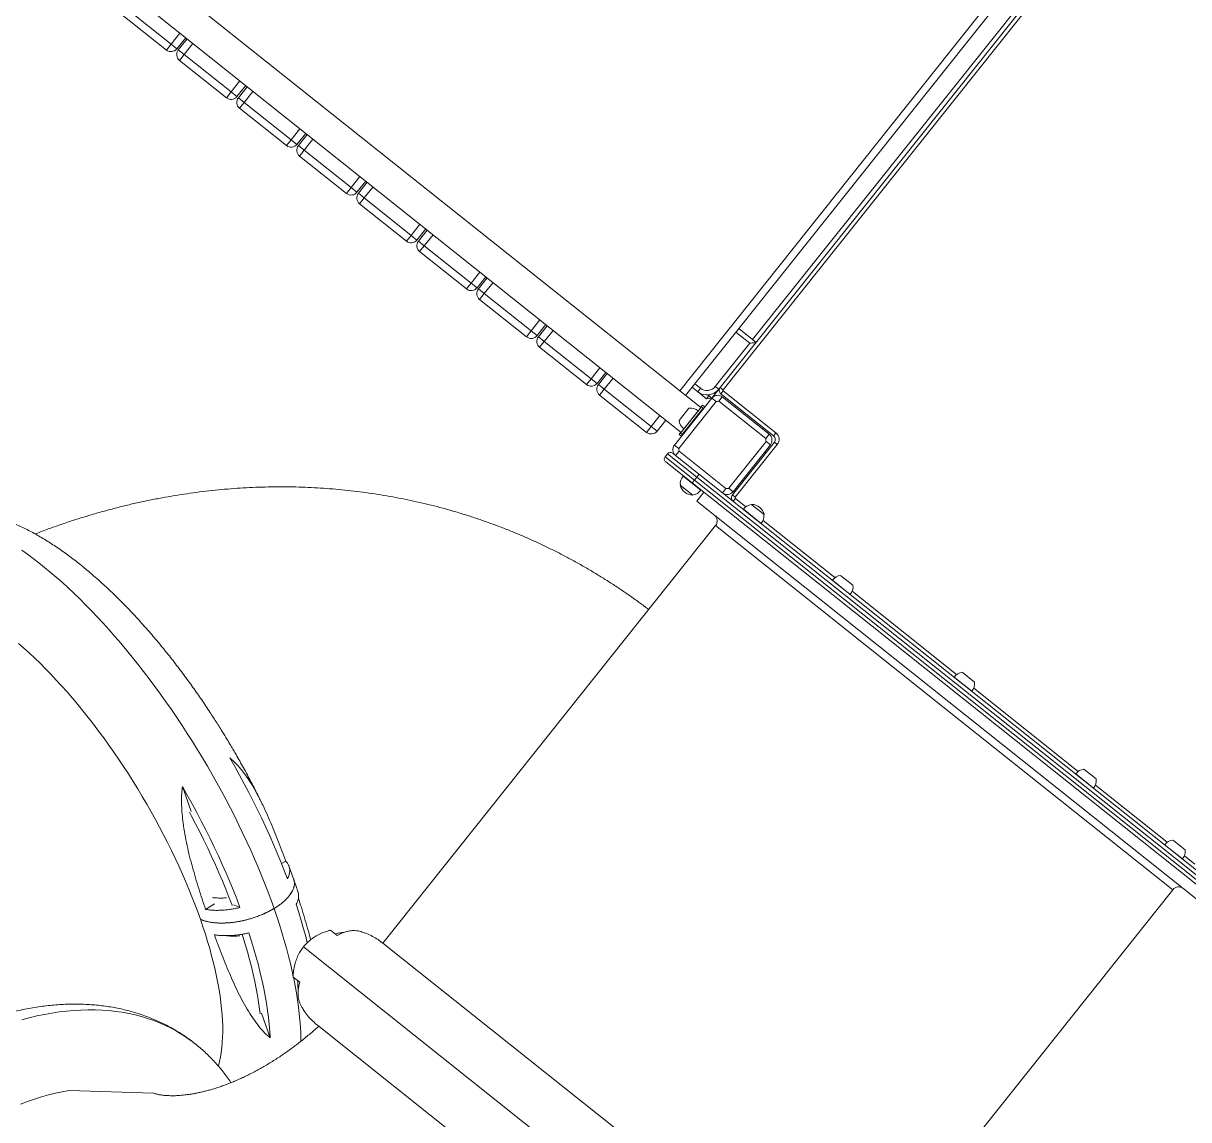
# Model space of a CAD drawing. Header units: millimetres. Extents: x -229914 to 856942, y -268655 to 87212.
# Drawn here: x -137885 to -136329, y 17259 to 18723 of the extents above; entities that cross this region are included whole.
import ezdxf

# ---------------------------------------------------------------- set-up
doc = ezdxf.new("R2010")
doc.units = ezdxf.units.MM

# ---------------------------------------------------------------- blocks, each defined once
blk = doc.blocks.new('Т912NEW')
at = {"color": 8, "linetype": 'Continuous', "lineweight": 15}
for p, q in [((3771.1, -1933.7), (3771.1, -1076)), ((3804.7, -1819.8), (3804.7, -1100.3)), ((3804.7, -1825.8), (3781.1, -1825.8)), ((3781.1, -1913.8), (3790.7, -1913.8)), ((3810.7, -1953.8), (3810.2, -1953.8)), ((3810.7, -1955.8), (3810.2, -1955.8)), ((2951.9, -1994.8), (2951.9, -1976)), ((2974.3, -1976), (2974.3, -1994.8)), ((3054.3, -1994.8), (3054.3, -1976)), ((3076.7, -1976), (3076.7, -1994.8)), ((3156.7, -1994.8), (3156.7, -1976)), ((3179.1, -1976), (3179.1, -1994.8)), ((3259.1, -1994.8), (3259.1, -1976)), ((3281.5, -1976), (3281.5, -1994.8)), ((3361.5, -1994.8), (3361.5, -1976)), ((3383.9, -1976), (3383.9, -1994.8)), ((3463.9, -1994.8), (3463.9, -1976)), ((3486.3, -1976), (3486.3, -1994.8)), ((3566.3, -1994.8), (3566.3, -1976)), ((3588.7, -1976), (3588.7, -1994.8)), ((3668.7, -1994.8), (3668.7, -1976)), ((3691.1, -1976), (3691.1, -1994.8)), ((3771.1, -1994.8), (3771.1, -1976)), ((3918.7, -1999.8), (3936.7, -1999.8)), ((3966, -1999.8), (4088.6, -1999.8)), ((4117.9, -1999.8), (4296.1, -1999.8)), ((4325.4, -1999.8), (4503.6, -1999.8)), ((4532.9, -1999.8), (4655.5, -1999.8)), ((4684.8, -1999.8), (4702.7, -1999.8)), ((3920.7, -2044.8), (4310.7, -2044.8)), ((4310.7, -2044.8), (4700.7, -2044.8)), ((4768.6, -2827.3), (3840.7, -2827.3))]:
    blk.add_line(p, q, dxfattribs=at)
at = {"color": 7, "linetype": 'Continuous', "lineweight": 15}
for p, q in [((3781.1, -1076), (3781.1, -1933.7)), ((3810.7, -1896.8), (3810.7, -1112.8)), ((3815.7, -1112.8), (3815.7, -1896.8)), ((3804.7, -1819.8), (3781.1, -1819.8)), ((3810.7, -1819.8), (3804.7, -1819.8)), ((3804.7, -1899.8), (3804.7, -1825.8)), ((3810.7, -1896.8), (3815.7, -1896.8)), ((3810.7, -1896.8), (3810.7, -1914.8)), ((3804.7, -1899.8), (3810.7, -1899.8)), ((3816.7, -1902.8), (3816.7, -1897.8)), ((3816.7, -1897.8), (3906.7, -1897.8)), ((3906.7, -1902.8), (3816.7, -1902.8)), ((3820.7, -1904.8), (3820.7, -1912.2)), ((3820.7, -1904.8), (3900.7, -1904.8)), ((3900.7, -1912.2), (3820.7, -1912.2)), ((3900.7, -1912.2), (3900.7, -1904.8)), ((3906.7, -1902.8), (3906.7, -1897.8)), ((3912.7, -1998.8), (3912.7, -1908.8)), ((3912.7, -1908.8), (3917.7, -1908.8)), ((3917.7, -1908.8), (3917.7, -1998.8)), ((3790.7, -1919.8), (3781.1, -1919.8)), ((3790.7, -1913.8), (3790.7, -1919.8)), ((3805.7, -1919.8), (3790.7, -1919.8)), ((3804, -1914.8), (3805.7, -1914.8)), ((3805.7, -1914.8), (3805.7, -1913.1)), ((3805.7, -1914.8), (3805.7, -1919.8)), ((3810.7, -1914.8), (3805.7, -1919.8)), ((3805.7, -1914.8), (3810.7, -1914.8)), ((3818.1, -1914.8), (3810.7, -1914.8)), ((3810.7, -1994.8), (3810.7, -1914.8)), ((3818.1, -1914.8), (3818.1, -1994.8)), ((3903.4, -1994.8), (3903.4, -1914.8)), ((3910.7, -1914.8), (3903.4, -1914.8)), ((3910.7, -1914.8), (3910.7, -1994.8)), ((3910.7, -1926.8), (3912.7, -1926.8)), ((3807.2, -1933.7), (1915.2, -1933.7)), ((3810.7, -1929.8), (3806.7, -1929.8)), ((3806.7, -1929.8), (3806.7, -1933.7)), ((3807, -1939.6), (3807, -1970)), ((3807.2, -1939.7), (3807, -1939.7)), ((3810.2, -1932.3), (3807.2, -1932.3)), ((3807.2, -1932.3), (3807.2, -1977.3)), ((3810.2, -1932.3), (3810.2, -1977.3)), ((3795.2, -1944.3), (3795.2, -1965.3)), ((3807, -1970), (3807.2, -1970)), ((2642.1, -1976), (3807.2, -1976)), ((2961.9, -1976), (2961.9, -1994.8)), ((2964.3, -1994.8), (2964.3, -1976)), ((3064.3, -1976), (3064.3, -1994.8)), ((3066.7, -1994.8), (3066.7, -1976)), ((3166.7, -1976), (3166.7, -1994.8)), ((3169.1, -1994.8), (3169.1, -1976)), ((3269.1, -1976), (3269.1, -1994.8)), ((3271.5, -1994.8), (3271.5, -1976)), ((3371.5, -1976), (3371.5, -1994.8)), ((3373.9, -1994.8), (3373.9, -1976)), ((3473.9, -1976), (3473.9, -1994.8)), ((3476.3, -1994.8), (3476.3, -1976)), ((3576.3, -1976), (3576.3, -1994.8)), ((3578.7, -1994.8), (3578.7, -1976)), ((3678.7, -1976), (3678.7, -1994.8)), ((3681.1, -1994.8), (3681.1, -1976)), ((3781.1, -1976), (3781.1, -1994.8)), ((3806.7, -1976), (3806.7, -1979.8)), ((3810.7, -1979.8), (3806.7, -1979.8)), ((3810.2, -1977.3), (3807.2, -1977.3)), ((2871.9, -1994.8), (2951.9, -1994.8)), ((2951.9, -2004.8), (2871.9, -2004.8)), ((2951.9, -1994.8), (2951.9, -2004.8)), ((2951.9, -1994.8), (2961.9, -1994.8)), ((2964.3, -1994.8), (2974.3, -1994.8)), ((2974.3, -1994.8), (3054.3, -1994.8)), ((2974.3, -2004.8), (2974.3, -1994.8)), ((3054.3, -2004.8), (2974.3, -2004.8)), ((3054.3, -1994.8), (3054.3, -2004.8)), ((3054.3, -1994.8), (3064.3, -1994.8)), ((3066.7, -1994.8), (3076.7, -1994.8)), ((3076.7, -1994.8), (3156.7, -1994.8)), ((3076.7, -2004.8), (3076.7, -1994.8)), ((3156.7, -2004.8), (3076.7, -2004.8)), ((3156.7, -1994.8), (3166.7, -1994.8)), ((3156.7, -1994.8), (3156.7, -2004.8)), ((3169.1, -1994.8), (3179.1, -1994.8)), ((3179.1, -1994.8), (3259.1, -1994.8)), ((3179.1, -2004.8), (3179.1, -1994.8)), ((3259.1, -2004.8), (3179.1, -2004.8)), ((3259.1, -1994.8), (3259.1, -2004.8)), ((3259.1, -1994.8), (3269.1, -1994.8)), ((3271.5, -1994.8), (3281.5, -1994.8)), ((3281.5, -1994.8), (3361.5, -1994.8)), ((3281.5, -2004.8), (3281.5, -1994.8)), ((3361.5, -2004.8), (3281.5, -2004.8)), ((3361.5, -1994.8), (3371.5, -1994.8)), ((3361.5, -1994.8), (3361.5, -2004.8)), ((3373.9, -1994.8), (3383.9, -1994.8)), ((3383.9, -1994.8), (3463.9, -1994.8)), ((3383.9, -2004.8), (3383.9, -1994.8)), ((3463.9, -2004.8), (3383.9, -2004.8)), ((3463.9, -1994.8), (3463.9, -2004.8)), ((3463.9, -1994.8), (3473.9, -1994.8)), ((3476.3, -1994.8), (3486.3, -1994.8)), ((3486.3, -1994.8), (3566.3, -1994.8)), ((3486.3, -2004.8), (3486.3, -1994.8)), ((3566.3, -2004.8), (3486.3, -2004.8)), ((3566.3, -1994.8), (3576.3, -1994.8)), ((3566.3, -1994.8), (3566.3, -2004.8)), ((3578.7, -1994.8), (3588.7, -1994.8)), ((3588.7, -1994.8), (3668.7, -1994.8)), ((3588.7, -2004.8), (3588.7, -1994.8)), ((3668.7, -2004.8), (3588.7, -2004.8)), ((3668.7, -1994.8), (3668.7, -2004.8)), ((3668.7, -1994.8), (3678.7, -1994.8)), ((3681.1, -1994.8), (3691.1, -1994.8)), ((3691.1, -1994.8), (3771.1, -1994.8)), ((3691.1, -2004.8), (3691.1, -1994.8)), ((3771.1, -2004.8), (3691.1, -2004.8)), ((3771.1, -1994.8), (3771.1, -2004.8)), ((3771.1, -1994.8), (3781.1, -1994.8)), ((3810.7, -1994.8), (3818.1, -1994.8)), ((3815.7, -2004.8), (3820.7, -2004.8)), ((3820.7, -1997.5), (3900.7, -1997.5)), ((3820.7, -1997.5), (3820.7, -2004.8)), ((3900.7, -2004.8), (3820.7, -2004.8)), ((3860.7, -2004.8), (3860.7, -2009.8)), ((3900.7, -2004.8), (3900.7, -1997.5)), ((3900.7, -2004.8), (4720.7, -2004.8)), ((3903.4, -1994.8), (3910.7, -1994.8)), ((3912.7, -1998.8), (3917.7, -1998.8)), ((3918.7, -1999.8), (3918.7, -2004.8)), ((3936.2, -2004.6), (3936.2, -2004.8)), ((3966.5, -2004.6), (3936.2, -2004.6)), ((3940.6, -1992.8), (3940.6, -1993.1)), ((3941.4, -1992.8), (3940.6, -1992.8)), ((3962.1, -1992.8), (3941.4, -1992.8)), ((3962.1, -1993.1), (3962.1, -1992.8)), ((3966.5, -2004.8), (3966.5, -2004.6)), ((4088.1, -2004.6), (4088.1, -2004.8)), ((4118.4, -2004.6), (4088.1, -2004.6)), ((4113.7, -1992.8), (4092.7, -1992.8)), ((4118.4, -2004.8), (4118.4, -2004.6)), ((4295.6, -2004.6), (4295.6, -2004.8)), ((4325.9, -2004.6), (4295.6, -2004.6)), ((4321.2, -1992.8), (4300.2, -1992.8)), ((4325.9, -2004.8), (4325.9, -2004.6)), ((4503.1, -2004.6), (4503.1, -2004.8)), ((4533.4, -2004.6), (4503.1, -2004.6)), ((4528.7, -1992.8), (4507.7, -1992.8)), ((4533.4, -2004.8), (4533.4, -2004.6)), ((4655, -2004.6), (4655, -2004.8)), ((4657.1, -2004.6), (4655, -2004.6)), ((4685.3, -2004.6), (4657.1, -2004.6)), ((4661.1, -1992.8), (4659.6, -1992.8)), ((4680.6, -1992.8), (4661.1, -1992.8)), ((4685.3, -2004.8), (4685.3, -2004.6)), ((3810.7, -2014.8), (3810.7, -2009.8)), ((3860.7, -2009.8), (3810.7, -2009.8)), ((3810.7, -2014.8), (3860.7, -2014.8)), ((3860.7, -2019.8), (3815.7, -2019.8)), ((3845.6, -2019.8), (3845.6, -2020)), ((3845.6, -2020), (3875.9, -2020)), ((3860.7, -2014.8), (3860.7, -2009.8)), ((4760.7, -2009.8), (3860.7, -2009.8)), ((3860.7, -2014.8), (4760.7, -2014.8)), ((3860.7, -2014.8), (3860.7, -2019.8)), ((4760.7, -2019.8), (3860.7, -2019.8)), ((3875.9, -2020), (3875.9, -2019.8)), ((3880.7, -2019.8), (3880.7, -2034.8)), ((3850, -2031.6), (3850, -2031.8)), ((3850, -2031.8), (3871.5, -2031.8)), ((3871.5, -2031.8), (3871.5, -2031.6)), ((3880.7, -2034.8), (4740.7, -2034.8)), ((3920.7, -2044.8), (3920.7, -2757.3)), ((4700.7, -2757.3), (4700.7, -2044.8)), ((3748.5, -2758.6), (3750.8, -2752.4)), ((3610.7, -2779.2), (3580.9, -2760.4)), ((4690.7, -2757.3), (3920.7, -2757.3)), ((3866.3, -2787.3), (3855.1, -2787.3)), ((3732.8, -2841.2), (3741.7, -2838.9)), ((3707.3, -2869.5), (3712.2, -2856.2)), ((3855.1, -2867.3), (3866.3, -2867.3)), ((3920.7, -2897.3), (4690.7, -2897.3)), ((3881.8, -2949.8), (3852, -2931.1))]:
    blk.add_line(p, q, dxfattribs=at)
at = {"color": 7, "linetype": 'Continuous', "lineweight": 15, "flags": 128}
for points in [[(3810.7, -1819.8), (3810.6, -1819.9), (3810.3, -1820.3), (3809.7, -1820.8), (3809, -1821.6), (3808.1, -1822.5), (3807, -1823.5), (3805.9, -1824.7), (3804.7, -1825.8)], [(3767.4, -2769.6), (3756.9, -2763.4), (3746.3, -2757.3), (3735.4, -2751.3), (3724.4, -2745.3), (3713.2, -2739.4), (3701.9, -2733.6), (3690.4, -2727.9), (3678.8, -2722.4), (3667, -2716.9), (3655.1, -2711.5), (3643.1, -2706.2), (3631.1, -2701.1), (3618.9, -2696), (3606.6, -2691.1)], [(3290.9, -2747.3), (3300.4, -2747.7), (3310.1, -2748.3), (3320, -2749.1), (3329.9, -2750.1), (3340.1, -2751.3), (3350.4, -2752.6), (3360.8, -2754.1), (3371.3, -2755.8), (3381.9, -2757.6), (3392.6, -2759.6), (3403.4, -2761.8), (3414.3, -2764.2), (3425.3, -2766.7), (3436.3, -2769.3), (3447.4, -2772.2), (3458.5, -2775.1), (3469.6, -2778.3), (3480.7, -2781.5), (3491.9, -2785), (3503, -2788.5), (3514.2, -2792.2), (3525.3, -2796.1), (3536.4, -2800.1), (3547.4, -2804.2), (3558.4, -2808.4), (3569.3, -2812.8), (3580.2, -2817.2), (3591, -2821.8), (3601.6, -2826.5), (3612.2, -2831.3), (3622.7, -2836.2), (3633, -2841.2), (3643.2, -2846.3), (3653.3, -2851.5), (3663.2, -2856.7), (3673, -2862.1), (3682.6, -2867.5), (3692, -2873), (3701.2, -2878.5), (3710.2, -2884.1)], [(3580.9, -2760.4), (3593.2, -2765.3), (3605.3, -2770.4), (3617.4, -2775.5), (3629.4, -2780.8), (3641.3, -2786.1), (3653.1, -2791.6), (3664.7, -2797.2), (3676.2, -2802.9), (3687.5, -2808.7), (3698.7, -2814.6), (3709.7, -2820.6), (3720.6, -2826.6), (3731.2, -2832.7), (3741.7, -2838.9)], [(3609.9, -2781.3), (3614.4, -2783.3), (3625.7, -2788.3), (3636.9, -2793.3), (3647.9, -2798.5), (3658.9, -2803.8), (3669.7, -2809.2), (3680.4, -2814.6), (3690.9, -2820.2), (3701.3, -2825.8), (3711.5, -2831.5), (3721.5, -2837.2), (3731.4, -2843), (3732, -2843.4)], [(3841.3, -2819.8), (3834.6, -2814.6), (3825.7, -2808.1), (3816.6, -2801.6), (3807.3, -2795.2), (3797.7, -2788.7)], [(3772, -2858), (3781.6, -2864.4), (3790.9, -2870.9), (3800, -2877.4), (3808.9, -2883.9), (3817.4, -2890.5), (3825.8, -2897.1), (3833.8, -2903.7), (3841.5, -2910.3), (3849, -2916.9), (3856.2, -2923.5), (3863, -2930.1), (3869.6, -2936.7), (3875.9, -2943.3), (3881.8, -2949.8)], [(3766.2, -2865.1), (3768.9, -2866.9), (3777.7, -2873), (3786.4, -2879.1), (3794.8, -2885.2), (3802.9, -2891.4), (3810.8, -2897.6), (3818.5, -2903.8), (3825.9, -2910), (3833.1, -2916.2), (3839.9, -2922.4), (3846.5, -2928.7), (3851.2, -2933.3)], [(3710.2, -2884.1), (3719.1, -2889.8), (3727.7, -2895.5), (3736.1, -2901.2), (3744.3, -2907), (3752.2, -2912.8), (3760, -2918.6), (3767.4, -2924.5), (3774.6, -2930.4), (3781.6, -2936.2), (3788.3, -2942.1), (3794.7, -2948), (3800.8, -2953.9), (3806.6, -2959.8), (3812.2, -2965.6), (3817.5, -2971.5), (3822.4, -2977.3), (3827.1, -2983.1), (3831.4, -2988.8), (3835.5, -2994.5), (3839.2, -3000.1), (3842.6, -3005.7), (3845.7, -3011.3), (3848.4, -3016.7), (3850.9, -3022.1), (3851, -3022.5)], [(3675.9, -3226.7), (3681.1, -3218.1), (3686.4, -3209.7), (3691.9, -3201.6), (3697.5, -3193.8), (3703.3, -3186.2), (3709.3, -3178.9), (3715.4, -3171.9), (3806, -3104.7)]]:
    blk.add_lwpolyline(points, dxfattribs=at)
at = {"color": 8, "linetype": 'Continuous', "lineweight": 15, "flags": 128}
for points in [[(3216.8, -2647.3), (3226, -2646.8), (3235.4, -2646.5), (3245.1, -2646.3), (3254.9, -2646.3), (3264.9, -2646.5), (3275.1, -2646.8), (3285.5, -2647.3), (3296.1, -2648), (3306.8, -2648.9), (3317.7, -2649.9), (3328.7, -2651.2), (3339.8, -2652.6), (3351.1, -2654.1), (3362.5, -2655.8), (3374, -2657.7), (3385.6, -2659.8), (3397.3, -2662), (3409.1, -2664.4), (3421, -2667), (3432.9, -2669.7), (3444.9, -2672.6), (3457, -2675.6), (3469, -2678.8), (3481.2, -2682.1), (3493.3, -2685.6), (3505.5, -2689.2), (3517.6, -2693), (3529.8, -2696.9), (3541.9, -2701), (3554, -2705.2), (3566.1, -2709.5), (3578.2, -2713.9), (3590.2, -2718.5), (3602.1, -2723.2), (3614, -2728), (3625.8, -2732.9), (3637.5, -2737.9), (3649.1, -2743.1), (3660.6, -2748.3), (3672, -2753.7), (3683.3, -2759.1), (3694.4, -2764.6), (3705.4, -2770.2), (3716.3, -2775.9), (3727, -2781.7), (3737.6, -2787.6), (3748, -2793.5), (3758.2, -2799.5), (3768.2, -2805.5), (3778.1, -2811.6)], [(3778.1, -2811.6), (3787.7, -2817.8), (3797.1, -2824), (3806.4, -2830.2), (3815.4, -2836.5), (3824.1, -2842.8), (3832.7, -2849.2), (3841, -2855.6), (3849, -2862), (3854.9, -2866.8)], [(3855.6, -2867.3), (3856.8, -2868.4), (3864.4, -2874.8), (3871.7, -2881.2), (3878.7, -2887.6), (3885.4, -2894), (3891.9, -2900.4), (3898.1, -2906.8), (3904, -2913.2), (3909.6, -2919.5), (3914.9, -2925.9), (3916.6, -2928)], [(3607.2, -3137.5), (3613.4, -3129.1), (3619.8, -3120.9), (3626.3, -3113.1), (3633, -3105.5), (3639.8, -3098.2), (3646.7, -3091.2), (3653.7, -3084.5), (3660.9, -3078.1), (3668.1, -3072), (3675.5, -3066.2), (3683, -3060.7), (3690.5, -3055.5), (3698.2, -3050.7), (3705.9, -3046.2), (3713.7, -3042), (3721.6, -3038.1), (3729.5, -3034.6), (3737.5, -3031.5), (3745.6, -3028.6), (3753.7, -3026.1), (3761.8, -3024), (3770, -3022.2), (3778.2, -3020.8), (3786.4, -3019.7), (3794.6, -3018.9), (3802.9, -3018.5), (3808.1, -3018.4)]]:
    blk.add_lwpolyline(points, dxfattribs=at)
at = {"color": 7, "linetype": 'Continuous', "lineweight": 15}
for centre, radius, start, end in [((3816.7, -1896.8), 6, 180, 270), ((3816.7, -1896.8), 1, 180, 270), ((3790.7, -1899.8), 14, 270, 0), ((3790.7, -1899.8), 20, 270, 0), ((3820.7, -1914.8), 10, 90, 180), ((3855.7, -1949.8), 51.3, 132.8865, 137.1122), ((3900.7, -1914.8), 10, 0, 90), ((3865.8, -1949.8), 51.3, 42.8877, 47.1123), ((3906.7, -1908.8), 11, 0, 90), ((3906.7, -1908.8), 6, 0, 90), ((3806.2, -1954.8), 15.2, 86.9847, 136.3264), ((3806.2, -1954.8), 15.2, 223.6736, 273.0153), ((3951.3, -2006.6), 17.5, 52.1, 127.9), ((2951.9, -1994.8), 10, 270, 0), ((2974.3, -1994.8), 10, 180, 270), ((3054.3, -1994.8), 10, 270, 0), ((3076.7, -1994.8), 10, 180, 270), ((3156.7, -1994.8), 10, 270, 0), ((3179.1, -1994.8), 10, 180, 270), ((3259.1, -1994.8), 10, 270, 0), ((3281.5, -1994.8), 10, 180, 270), ((3361.5, -1994.8), 10, 270, 0), ((3383.9, -1994.8), 10, 180, 270), ((3463.9, -1994.8), 10, 270, 0), ((3486.3, -1994.8), 10, 180, 270), ((3566.3, -1994.8), 10, 270, 0), ((3588.7, -1994.8), 10, 180, 270), ((3668.7, -1994.8), 10, 270, 0), ((3691.1, -1994.8), 10, 180, 270), ((3771.1, -1994.8), 10, 270, 0), ((3820.7, -1994.8), 10, 180, 270), ((3815.7, -2009.8), 5, 90, 180), ((3855.7, -1959.9), 51.3, 222.8882, 227.113), ((3865.8, -1959.9), 51.4, 312.8881, 317.1119), ((3900.7, -1994.8), 10, 270, 0), ((3918.7, -1998.8), 6, 180, 270), ((3918.7, -1998.8), 1, 180, 270), ((3951.3, -2003.8), 15.2, 134.9558, 183.0153), ((3951.3, -2003.8), 15.2, 356.9847, 45.0442), ((4103.3, -2003.8), 15.2, 133.6736, 183.0153), ((4103.2, -2003.8), 15.2, 356.9847, 46.3264), ((4310.8, -2003.8), 15.2, 133.6736, 183.0153), ((4310.7, -2003.8), 15.2, 356.9847, 46.3264), ((4518.3, -2003.8), 15.2, 133.6736, 183.0153), ((4518.2, -2003.8), 15.2, 356.9847, 46.3264), ((4670.2, -2003.8), 15.2, 133.6736, 183.0153), ((4670.1, -2003.8), 15.2, 356.9847, 46.3264), ((3815.7, -2014.8), 5, 180, 270), ((3860.8, -2020.8), 15.2, 176.9847, 225.0442), ((3860.7, -2020.8), 15.2, 314.9558, 3.0153), ((3860.7, -2018), 17.5, 232.1, 270), ((3860.7, -2018), 17.5, 270, 307.9), ((3910.7, -2044.8), 10, 360, 90), ((4710.7, -2044.8), 10, 90, 180)]:
    blk.add_arc(centre, radius, start, end, dxfattribs=at)
for points, knots in [([(3920.7, -2188), (3918.7, -2188), (3911.3, -2188.2), (3898.7, -2188.7), (3882.8, -2189.7), (3867, -2190.9), (3851.2, -2192.5), (3835.5, -2194.4), (3819.8, -2196.6), (3804.1, -2199.1), (3788.5, -2201.9), (3773, -2205), (3757.5, -2208.5), (3742, -2212.2), (3726.7, -2216.3), (3711.4, -2220.7), (3696.2, -2225.3), (3681.1, -2230.3), (3666, -2235.6), (3651.1, -2241.2), (3636.2, -2247.1), (3621.4, -2253.3), (3606.8, -2259.8), (3592.3, -2266.6), (3577.8, -2273.7), (3563.5, -2281.1), (3549.3, -2288.8), (3535.2, -2296.8), (3521.3, -2305.1), (3507.5, -2313.6), (3493.8, -2322.5), (3480.3, -2331.7), (3467, -2341.1), (3453.7, -2350.8), (3440.7, -2360.8), (3427.8, -2371.1), (3415, -2381.7), (3402.5, -2392.5), (3390.1, -2403.6), (3377.9, -2415), (3365.8, -2426.7), (3354, -2438.6), (3342.3, -2450.8), (3330.9, -2463.2), (3319.6, -2475.9), (3308.6, -2488.8), (3297.7, -2502), (3287.1, -2515.5), (3276.7, -2529.2), (3266.5, -2543.1), (3256.5, -2557.3), (3246.8, -2571.7), (3237.2, -2586.3), (3228, -2601.2), (3221.3, -2612.1), (3217.9, -2618.2), (3217.3, -2619.1)], [0, 0, 0, 0, 0.007252, 0.025783, 0.04431, 0.062833, 0.081355, 0.099876, 0.118398, 0.136923, 0.155452, 0.173987, 0.19253, 0.211081, 0.229642, 0.248215, 0.266802, 0.285403, 0.304022, 0.322658, 0.341314, 0.359991, 0.378692, 0.397416, 0.416167, 0.434945, 0.453752, 0.472589, 0.491458, 0.51036, 0.529296, 0.548268, 0.567276, 0.586322, 0.605407, 0.624532, 0.643697, 0.662904, 0.682154, 0.701447, 0.720784, 0.740165, 0.75959, 0.779062, 0.798578, 0.818141, 0.837749, 0.857403, 0.877104, 0.89685, 0.916642, 0.936479, 0.956362, 0.97629, 0.996261, 1, 1, 1, 1]), ([(3588.6, -2674.1), (3584.7, -2672.7), (3579.3, -2670.7), (3571.2, -2667.8), (3564.4, -2665.4), (3556.1, -2662.7), (3547.5, -2659.8), (3538.4, -2656.9), (3529, -2653.9), (3519.4, -2651), (3509.5, -2648.1), (3499.6, -2645.3), (3489.5, -2642.6), (3479.3, -2640), (3469.1, -2637.4), (3458.8, -2635), (3448.5, -2632.6), (3438.1, -2630.4), (3427.8, -2628.3), (3417.4, -2626.4), (3407.1, -2624.5), (3396.8, -2622.8), (3386.5, -2621.2), (3376.3, -2619.8), (3366.1, -2618.5), (3355.9, -2617.3), (3345.8, -2616.3), (3335.8, -2615.5), (3325.9, -2614.8), (3316, -2614.3), (3306.2, -2613.9), (3296.5, -2613.7), (3286.8, -2613.6), (3277.3, -2613.7), (3267.9, -2614), (3258.6, -2614.5), (3249.3, -2615.2), (3240.2, -2616), (3231.3, -2617), (3222.4, -2618.2), (3213.7, -2619.7), (3205.2, -2621.3), (3196.8, -2623.1), (3188.6, -2625.2), (3180.6, -2627.4), (3172.8, -2629.8), (3165.2, -2632.5), (3157.9, -2635.3), (3150.8, -2638.4), (3143.9, -2641.6), (3137.4, -2645), (3131, -2648.7), (3125, -2652.4), (3119.3, -2656.4), (3113.8, -2660.5), (3108.6, -2664.8), (3103.7, -2669.2), (3099, -2673.8), (3094.7, -2678.5), (3090.6, -2683.3), (3086.8, -2688.3), (3083.3, -2693.4), (3080, -2698.7), (3077.1, -2704.1), (3074.4, -2709.5), (3072.4, -2714.1), (3071.4, -2716.9), (3071.1, -2717.7)], [0, 0, 0, 0, 0.017703, 0.024825, 0.036656, 0.048937, 0.062109, 0.075858, 0.090058, 0.104607, 0.119435, 0.13449, 0.149733, 0.165134, 0.180671, 0.196326, 0.212085, 0.227938, 0.243875, 0.259891, 0.275979, 0.292136, 0.308359, 0.324645, 0.340993, 0.357402, 0.37387, 0.390399, 0.406987, 0.423635, 0.440343, 0.457111, 0.473939, 0.490826, 0.507771, 0.524772, 0.541826, 0.558927, 0.576069, 0.59324, 0.61043, 0.627617, 0.64478, 0.661893, 0.678932, 0.695866, 0.712666, 0.729305, 0.745755, 0.761996, 0.77801, 0.793786, 0.809318, 0.824606, 0.839656, 0.854476, 0.869079, 0.883481, 0.8977, 0.911754, 0.925666, 0.939457, 0.953149, 0.966765, 0.980331, 0.993868, 1, 1, 1, 1]), ([(3674.3, -2710.2), (3672.6, -2709.4), (3667.6, -2707), (3659.2, -2703.1), (3649.1, -2698.6), (3639.2, -2694.3), (3629.3, -2690.1), (3619.8, -2686.2), (3611.4, -2682.9), (3604, -2680), (3596.7, -2677.2), (3591.5, -2675.2), (3588.6, -2674.1)], [0, 0, 0, 0, 0.062058, 0.181458, 0.300133, 0.41768, 0.533231, 0.644538, 0.74854, 0.822152, 0.89967, 1, 1, 1, 1]), ([(3606.6, -2691.1), (3610.1, -2691.3), (3617, -2691.6), (3627.5, -2693.5), (3638, -2696.2), (3649.4, -2699.8), (3661.6, -2704.5), (3674.6, -2710.2), (3687.4, -2716.4), (3704.4, -2725.3), (3725.6, -2737.1), (3742.4, -2747.3), (3750.8, -2752.4)], [0, 0, 0, 0, 0.069376, 0.138798, 0.209782, 0.280782, 0.370095, 0.45948, 0.548915, 0.638296, 0.819137, 1, 1, 1, 1]), ([(3680.1, -2712.9), (3679.8, -2712.8), (3678.2, -2712), (3676.6, -2711.2), (3675.3, -2710.6)], [0, 0, 0, 0, 0.208899, 1, 1, 1, 1]), ([(3750.8, -2752.4), (3752, -2752.6), (3754.6, -2753), (3758, -2754.5), (3761, -2756.7), (3763.8, -2759.8), (3765.6, -2763.2), (3766.8, -2766.7), (3767.2, -2768.7), (3767.4, -2769.6)], [0, 0, 0, 0, 0.152356, 0.304704, 0.463055, 0.621384, 0.808901, 0.904454, 1, 1, 1, 1]), ([(3707.3, -2869.5), (3699.1, -2864.1), (3682.8, -2853.5), (3662.6, -2839.3), (3646.6, -2827.5), (3634.8, -2818.1), (3623.2, -2808.4), (3612.8, -2798.8), (3603.6, -2789.5), (3596.4, -2781.6), (3590.4, -2774.2), (3585.4, -2767.5), (3582.4, -2762.8), (3580.9, -2760.4)], [0, 0, 0, 0, 0.179096, 0.358172, 0.44839, 0.538663, 0.628885, 0.719033, 0.788664, 0.85828, 0.905523, 0.952792, 1, 1, 1, 1]), ([(3774.1, -2764.5), (3774, -2764.5), (3771, -2762.6), (3765.8, -2759.3), (3760.5, -2756.2), (3758.3, -2754.9)], [0, 0, 0, 0, 0.0101015, 0.5834998, 1, 1, 1, 1]), ([(3778.1, -2811.6), (3778.6, -2810.3), (3779.5, -2807.5), (3780.8, -2803.4), (3781.8, -2799.4), (3782.5, -2795.5), (3783.1, -2791.6), (3783.4, -2787.8), (3783.4, -2784.3), (3783.1, -2780.9), (3782.6, -2777.7), (3781.8, -2774.7), (3780.7, -2772), (3779.3, -2769.5), (3777.6, -2767.4), (3775.8, -2765.7), (3774.5, -2764.9), (3774, -2764.6)], [0, 0, 0, 0, 0.060903, 0.121807, 0.18424, 0.246676, 0.31203, 0.377389, 0.444418, 0.511451, 0.581234, 0.651021, 0.722443, 0.793867, 0.871672, 0.949479, 1, 1, 1, 1]), ([(3789.3, -2774.4), (3787.1, -2772.9), (3782.1, -2769.6), (3777, -2766.4), (3774.1, -2764.5)], [0, 0, 0, 0, 0.434351, 1, 1, 1, 1]), ([(3775, -2765.2), (3775.1, -2765.3), (3776.2, -2765.9), (3777.9, -2767.7), (3780, -2770.6), (3781.5, -2774), (3782.6, -2777.7), (3783.2, -2781.8), (3783.4, -2786.2), (3783.2, -2790.9), (3782.5, -2795.6), (3781.6, -2800.2), (3780.3, -2805.1), (3779.1, -2808.9), (3778.2, -2811.1), (3778.1, -2811.6)], [0, 0, 0, 0, 0.014481, 0.112117, 0.213284, 0.314437, 0.401811, 0.489175, 0.579959, 0.670732, 0.746157, 0.821581, 0.899702, 0.977819, 1, 1, 1, 1]), ([(3889.6, -2762.9), (3889.1, -2763.1), (3887.4, -2763.6), (3884.5, -2765.1), (3880.8, -2767.4), (3877.5, -2770.2), (3874.4, -2773.5), (3872, -2776.7), (3869.8, -2780.1), (3868, -2783.4), (3866.9, -2786), (3866.3, -2787.3)], [0, 0, 0, 0, 0.059799, 0.213667, 0.367446, 0.521101, 0.639785, 0.758443, 0.838967, 0.919536, 1, 1, 1, 1]), ([(3920.7, -2757.3), (3918, -2757.4), (3912.4, -2757.5), (3904, -2758.8), (3896.3, -2760.5), (3891.6, -2762.2), (3889.6, -2762.9)], [0, 0, 0, 0, 0.259359, 0.527868, 0.80368, 1, 1, 1, 1]), ([(3797.7, -2788.7), (3797.5, -2787.5), (3797, -2785.1), (3795.7, -2781.9), (3794.2, -2779.1), (3792.3, -2776.7), (3790.6, -2775.2), (3789.5, -2774.5), (3789.3, -2774.4)], [0, 0, 0, 0, 0.184683, 0.369379, 0.559693, 0.750022, 0.948945, 1, 1, 1, 1]), ([(3794.9, -2780.6), (3798.5, -2782.9), (3810.2, -2790.6), (3825.8, -2801.7), (3838, -2810.6), (3842.1, -2813.9), (3842.3, -2814)], [0, 0, 0, 0, 0.222285, 0.731705, 0.98835, 1, 1, 1, 1]), ([(3862.8, -2787.3), (3864.1, -2785.7), (3866.6, -2782.6), (3869.4, -2779.9), (3870.8, -2778.7)], [0, 0, 0, 0, 0.534911, 1, 1, 1, 1]), ([(3855.2, -2787.4), (3854.3, -2788.5), (3851.6, -2791.8), (3848.1, -2797.8), (3844.7, -2805.1), (3842.4, -2812.6), (3841.1, -2820), (3840.6, -2824.9), (3840.7, -2827.3), (3840.7, -2827.3)], [0, 0, 0, 0, 0.0987853, 0.2921377, 0.4792156, 0.6596135, 0.8331414, 0.9997794, 1, 1, 1, 1]), ([(3778.1, -2811.6), (3777.5, -2813), (3776.5, -2815.8), (3774.6, -2820), (3772.5, -2824.3), (3770.2, -2828.7), (3767.7, -2833.1), (3764.9, -2837.5), (3762, -2841.8), (3758.9, -2846.1), (3755.6, -2850.3), (3752.2, -2854.4), (3748.7, -2858.3), (3744.9, -2862.1), (3741.1, -2865.7), (3737, -2869.2), (3733, -2872.4), (3728.7, -2875.4), (3724.1, -2878.3), (3719.4, -2880.8), (3714.7, -2882.8), (3711.7, -2883.7), (3710.2, -2884.1)], [0, 0, 0, 0, 0.040635, 0.081272, 0.122929, 0.164587, 0.208192, 0.2518, 0.296524, 0.341249, 0.38781, 0.434373, 0.482026, 0.529683, 0.581594, 0.63351, 0.686621, 0.739735, 0.80384, 0.867948, 0.933973, 1, 1, 1, 1]), ([(3710.2, -2884.1), (3711.9, -2883.6), (3715.2, -2882.6), (3720.6, -2880.2), (3726.2, -2877.1), (3731.6, -2873.4), (3736.8, -2869.4), (3741.7, -2865.1), (3746.7, -2860.4), (3751.4, -2855.3), (3755.7, -2850.2), (3759.8, -2844.9), (3763.7, -2839.4), (3767.2, -2833.9), (3770.3, -2828.6), (3773, -2823.5), (3775.4, -2818.3), (3777.1, -2814.3), (3777.9, -2812.1), (3778.1, -2811.6)], [0, 0, 0, 0, 0.073617, 0.147232, 0.223789, 0.300339, 0.363412, 0.426479, 0.491827, 0.557166, 0.613604, 0.670036, 0.728677, 0.787311, 0.836032, 0.884752, 0.935213, 0.985672, 1, 1, 1, 1]), ([(3840.7, -2827.3), (3840.8, -2829.7), (3841, -2834.7), (3842.4, -2842.1), (3844.7, -2849.5), (3848.1, -2856.9), (3851.6, -2862.9), (3854.3, -2866.2), (3855.2, -2867.3)], [0, 0, 0, 0, 0.166255, 0.339613, 0.519835, 0.706733, 0.899896, 1, 1, 1, 1]), ([(3719.7, -2839.8), (3719.5, -2840), (3717.3, -2842.1), (3713.9, -2845), (3709.6, -2848.2), (3706.8, -2850.2), (3705.2, -2851.1), (3704.7, -2851.4)], [0, 0, 0, 0, 0.0322036, 0.4377437, 0.6669529, 0.8961748, 1, 1, 1, 1]), ([(3741.7, -2838.9), (3740.4, -2840.5), (3737.8, -2843.7), (3733.7, -2848.3), (3729.5, -2852.6), (3725.2, -2856.7), (3720.8, -2860.4), (3716.3, -2863.9), (3711.7, -2866.9), (3708.8, -2868.6), (3707.3, -2869.5)], [0, 0, 0, 0, 0.118579, 0.237167, 0.359359, 0.481559, 0.609413, 0.737277, 0.868635, 1, 1, 1, 1]), ([(3737.6, -2888.6), (3739.4, -2887.6), (3742.8, -2885.6), (3748.2, -2881.8), (3753.6, -2877.4), (3759.5, -2872.1), (3764.6, -2866.8), (3768.9, -2861.9), (3771, -2859.3), (3772, -2858)], [0, 0, 0, 0, 0.152357, 0.304704, 0.463054, 0.621383, 0.808899, 0.904452, 1, 1, 1, 1]), ([(3750.2, -2880), (3751.1, -2879.5), (3753.4, -2878.1), (3757.1, -2875.5), (3761.1, -2872.3), (3763.8, -2869.8), (3765.2, -2868.5)], [0, 0, 0, 0, 0.197059, 0.462715, 0.728342, 1, 1, 1, 1]), ([(3870.7, -2875.9), (3870.3, -2875.5), (3868.6, -2874.1), (3866, -2871.3), (3863.9, -2868.6), (3862.8, -2867.3)], [0, 0, 0, 0, 0.131246, 0.565633, 1, 1, 1, 1]), ([(3866.3, -2867.3), (3867.2, -2869.2), (3868.9, -2873), (3871.6, -2877.4), (3874.3, -2881.1), (3877.4, -2884.4), (3880.8, -2887.2), (3884.4, -2889.5), (3887.4, -2891), (3889.1, -2891.6), (3889.6, -2891.8)], [0, 0, 0, 0, 0.118249, 0.236581, 0.357573, 0.478593, 0.630828, 0.783184, 0.935626, 1, 1, 1, 1]), ([(3881.8, -2949.8), (3878.3, -2949.7), (3871.4, -2949.4), (3861, -2947.5), (3850.5, -2944.8), (3839.1, -2941.2), (3826.9, -2936.5), (3813.9, -2930.8), (3801.1, -2924.6), (3784, -2915.7), (3762.8, -2903.8), (3746, -2893.7), (3737.6, -2888.6)], [0, 0, 0, 0, 0.069245, 0.138537, 0.209384, 0.280247, 0.369624, 0.459074, 0.548574, 0.63802, 0.818999, 1, 1, 1, 1]), ([(3889.7, -2891.7), (3891.6, -2892.4), (3896.3, -2894.2), (3904, -2895.9), (3912.4, -2897.1), (3918, -2897.3), (3920.7, -2897.3)], [0, 0, 0, 0, 0.196026, 0.471939, 0.740547, 1, 1, 1, 1]), ([(3922.5, -2897.3), (3922.4, -2898.1), (3921.9, -2901.6), (3920.8, -2907.7), (3919.2, -2915.6), (3917.5, -2923.5), (3915.7, -2931.3), (3913.8, -2939), (3911.7, -2946.7), (3909.5, -2954.2), (3907.2, -2961.7), (3904.8, -2969), (3902.2, -2976.2), (3899.6, -2983.2), (3896.9, -2990.1), (3894, -2996.8), (3891.1, -3003.4), (3888.1, -3009.7), (3885.1, -3015.9), (3882, -3021.9), (3878.8, -3027.7), (3875.6, -3033.3), (3872.4, -3038.7), (3869.1, -3043.8), (3865.8, -3048.8), (3862.5, -3053.6), (3859.2, -3058.1), (3855.9, -3062.4), (3852.6, -3066.5), (3849.3, -3070.4), (3846.1, -3074), (3842.9, -3077.4), (3839.8, -3080.6), (3836.7, -3083.6), (3833.7, -3086.4), (3830.8, -3089), (3827.9, -3091.4), (3825.1, -3093.5), (3822.5, -3095.5), (3819.9, -3097.3), (3817.5, -3098.8), (3815.2, -3100.2), (3813, -3101.5), (3810.9, -3102.5), (3809, -3103.4), (3807.4, -3104.2), (3806.4, -3104.5), (3806, -3104.7)], [0, 0, 0, 0, 0.005959, 0.026035, 0.046269, 0.066638, 0.087119, 0.107696, 0.128356, 0.149088, 0.169882, 0.190732, 0.211632, 0.232579, 0.25357, 0.274603, 0.295679, 0.316798, 0.337959, 0.359168, 0.380428, 0.401745, 0.423123, 0.444572, 0.466099, 0.487715, 0.509432, 0.531261, 0.553219, 0.575321, 0.597584, 0.620032, 0.642684, 0.665568, 0.68871, 0.712143, 0.735902, 0.760027, 0.784564, 0.809563, 0.835085, 0.861197, 0.887982, 0.915536, 0.943975, 0.973446, 1, 1, 1, 1]), ([(3808.1, -3018.5), (3806, -3018.5), (3801, -3018.5), (3793.2, -3018.9), (3784.6, -3019.6), (3775.9, -3020.6), (3767.3, -3022), (3758.8, -3023.7), (3750.2, -3025.7), (3741.7, -3028.1), (3733.2, -3030.8), (3724.7, -3033.8), (3716.3, -3037.1), (3707.9, -3040.8), (3699.6, -3044.8), (3691.4, -3049.1), (3683.2, -3053.8), (3675.1, -3058.7), (3667.1, -3064.1), (3659.2, -3069.7), (3651.3, -3075.6), (3643.6, -3081.9), (3636, -3088.5), (3628.5, -3095.4), (3621.1, -3102.6), (3613.9, -3110.1), (3606.8, -3117.9), (3599.8, -3126), (3593, -3134.4), (3586.4, -3143.1), (3579.9, -3152.1), (3573.6, -3161.3), (3567.4, -3170.7), (3561.5, -3180.5), (3555.7, -3190.5), (3550.3, -3200.3), (3545.1, -3210.4), (3540.3, -3220.3), (3535.7, -3230.4), (3531.4, -3240.2), (3527.2, -3250.2), (3523.3, -3260.4), (3519.5, -3270.6), (3515.9, -3281), (3512.5, -3291.6), (3509.3, -3302.2), (3506.2, -3312.9), (3503.4, -3323.7), (3500.7, -3334.6), (3498.2, -3345.6), (3495.9, -3356.7), (3494.3, -3365.4), (3493.4, -3370.4), (3493.2, -3371.7)], [0, 0, 0, 0, 0.013894, 0.032929, 0.052006, 0.071122, 0.090284, 0.109498, 0.128773, 0.148116, 0.167532, 0.18703, 0.206613, 0.226286, 0.246055, 0.265922, 0.28589, 0.305961, 0.326135, 0.346413, 0.366794, 0.387276, 0.407857, 0.428534, 0.449303, 0.470161, 0.491103, 0.512124, 0.53322, 0.554385, 0.575616, 0.596907, 0.618256, 0.639658, 0.661111, 0.682612, 0.701941, 0.72347, 0.742803, 0.762135, 0.781464, 0.800787, 0.820103, 0.839409, 0.858706, 0.877992, 0.897265, 0.916523, 0.935764, 0.954988, 0.974189, 0.993364, 1, 1, 1, 1]), ([(3877.9, -3029.2), (3877.6, -3029.1), (3874.6, -3028.1), (3868.8, -3026.5), (3860.6, -3024.4), (3852.3, -3022.6), (3843.9, -3021.2), (3835.5, -3020), (3827.1, -3019.2), (3818.7, -3018.6), (3812.4, -3018.4), (3808.8, -3018.5), (3808.1, -3018.5)], [0, 0, 0, 0, 0.0128912, 0.1328296, 0.2525667, 0.3721372, 0.4915786, 0.6109321, 0.7302422, 0.8495536, 0.9689148, 1, 1, 1, 1])]:
    blk.add_open_spline(points, degree=3, knots=knots, dxfattribs=at)

msp = doc.modelspace()

# ---------------------------------------------------------------- block references
at = {"rotation": 321.4676820499667}
msp.add_blockref('Т912NEW', (-138753.82306, 22094.20638), dxfattribs=at)

doc.saveas('drawing.dxf')
